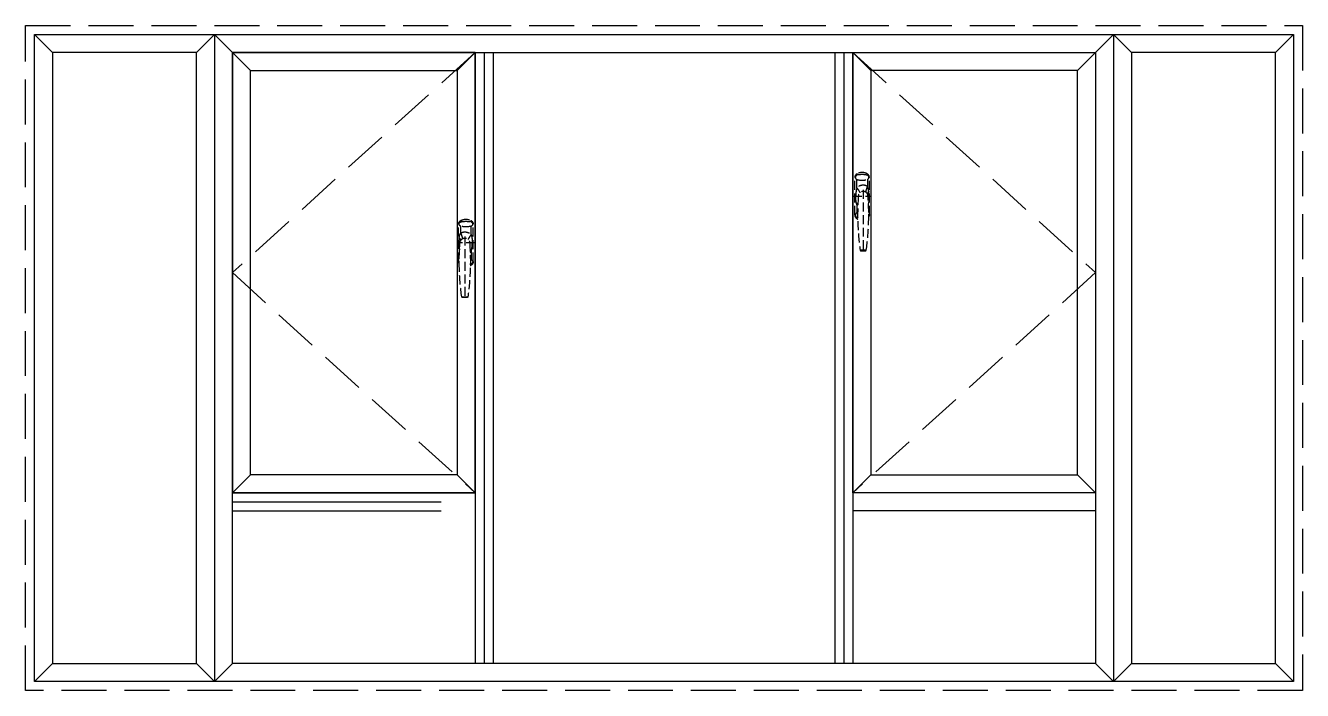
# Model space of a CAD drawing. Header units: millimetres. Extents: x 0 to 3550, y 0 to 1850.
import ezdxf

# ---------------------------------------------------------------- set-up
doc = ezdxf.new("R2010")
doc.units = ezdxf.units.MM
doc.linetypes.add('DASH', pattern=[0.35, 0.25, -0.1])
for name, color, linetype in [('Sunac_Gridline_Glass', 134, 'Continuous'), ('Sunac_Hardware', 13, 'Continuous'), ('Sunac_Refline', 1, 'Continuous'), ('Sunac_Wall', 2, 'DASH')]:
    doc.layers.add(name, color=color, linetype=linetype)

# ---------------------------------------------------------------- blocks, each defined once
blk = doc.blocks.new('zs')
at = {"layer": 'Sunac_Hardware', "linetype": 'DASH', "ltscale": 100}
for p, q in [((-44.5, -52), (-44.5, 52)), ((-38.8, 23.2), (-38.8, 46.6)), ((-9.7, 46.6), (-9.7, 27.5)), ((-4, -52), (-4, 52)), ((-50, 0), (0, 0)), ((-21.2, 17.6), (-21.2, -151.5)), ((-21.2, 4.5), (-21.2, -6.9)), ((-38.8, -23.2), (-38.8, -46.6)), ((-12.8, -150.2), (-29.7, -150.2)), ((-28.2, -151.5), (-14.3, -151.5))]:
    blk.add_line(p, q, dxfattribs=at)
for centre, radius, start, end in [((-32.5, 52), 12, 117.2796, 180), ((-37, 52.5), 6.15, 103.4197, 256.5803), ((-24.2, -0.9), 61.1, 76.5803, 103.4197), ((-24.2, 105.9), 61.1, 256.5803, 283.4197), ((-24.2, 36), 30, 62.7204, 117.2796), ((-16, 52), 12, 0, 62.7204), ((-11.5, 52.5), 6.15, 283.4197, 76.5803), ((674.3, -51.1), 710.9, 175.7976, 188.0138), ((-21.2, 0), 13.5, 4.2024, 175.7976), ((-716.7, -51.1), 710.9, 351.9862, 4.2024), ((-32.5, -52), 12, 180, 242.7204), ((-37, -52.5), 6.15, 103.4197, 256.5803), ((-24.2, -105.9), 61.1, 101.671, 103.4197), ((-24.2, 0.9), 61.1, 256.5803, 258.3531), ((-24.2, -36), 30, 242.7204, 245.8599), ((-11.5, -52.5), 6.15, 335.9077, 23.8655), ((-16, -52), 12, 327.1977, 0), ((-28.2, -150), 1.5, 188.0138, 270), ((-14.3, -150), 1.5, 270, 351.9862)]:
    blk.add_arc(centre, radius, start, end, dxfattribs=at)
for points in [[(-44.5, 52), (-44.4, 52.2), (-44.1, 52.4), (-43.7, 52.6), (-43.1, 52.8)], [(-38, 62.7), (-38, 62.5), (-38, 62.1), (-37.8, 61.6), (-37.5, 60.8), (-37.4, 60.4)], [(-37.4, 60.4), (-37.2, 59.9), (-36.7, 58.9)], [(-11.1, 60.4), (-11.3, 59.9), (-11.8, 58.9)], [(-10.5, 62.7), (-10.4, 62.5), (-10.5, 62.1), (-10.7, 61.6), (-11, 60.8), (-11.1, 60.4)], [(-4, 52), (-4.1, 52.2), (-4.3, 52.4), (-4.8, 52.6), (-5.4, 52.8)], [(-38.8, 23.2), (-39.4, 21.4), (-39.9, 19.5), (-40.4, 17.4), (-40.8, 15.3), (-41.1, 13.1), (-41.4, 10.8), (-41.6, 8.6), (-41.8, 6.4), (-41.9, 4.2), (-42, 2.1), (-42, 0)], [(-38.8, -23.2), (-39.4, -21.4), (-39.9, -19.5), (-40.4, -17.4), (-40.8, -15.3), (-41.1, -13.1), (-41.4, -10.8), (-41.6, -8.6), (-41.8, -6.4), (-41.9, -4.2), (-42, -2.1), (-42, 0)], [(-9.7, 27.5), (-11.7, 28.6), (-13.7, 29.4), (-15.8, 30), (-18, 30.5), (-20.1, 30.7), (-22.3, 30.7), (-24.5, 30.5), (-26.7, 30.1), (-28.9, 29.5), (-31, 28.6), (-33.1, 27.6), (-35.1, 26.3), (-37, 24.8), (-38.8, 23.2)], [(-38.8, 23.2), (-36.9, 20.5), (-35.1, 18), (-33.5, 15.6), (-32.2, 13.4), (-31.1, 11.5), (-30.4, 9.9)], [(-9.7, 27.5), (-11, 24.3), (-12.1, 21.2), (-13.1, 18.3), (-13.8, 15.7), (-14.3, 13.5), (-14.5, 11.7)], [(-5.7, 13.8), (-6, 15.8), (-6.3, 17.7), (-6.6, 19.4), (-7, 21.1), (-7.5, 22.6), (-8, 24), (-8.5, 25.3), (-9.1, 26.4), (-9.7, 27.5)], [(-5.7, 13.8), (-7.3, 11.9), (-8.4, 10.1), (-9, 8.4), (-9.2, 6.8), (-8.9, 5.4)], [(-4.9, 0), (-4.9, 1.9), (-5, 4), (-5.1, 6.2), (-5.2, 8.6), (-5.4, 11.1), (-5.7, 13.8)], [(-4.9, 0), (-4.9, -1.9), (-5, -4), (-5.1, -6.2), (-5.2, -8.6), (-5.4, -11.1), (-5.7, -13.8)], [(-44.5, -52), (-44.4, -52.2), (-44.1, -52.4), (-43.7, -52.6), (-43.1, -52.8)], [(-38, -62.7), (-38, -62.5), (-38, -62.1), (-37.8, -61.6), (-37.5, -60.8), (-37.4, -60.4)], [(-37.4, -60.4), (-37.2, -59.9), (-36.7, -58.9)], [(-4, -52), (-4.1, -52.2), (-4.3, -52.4), (-4.8, -52.6), (-5.4, -52.8)]]:
    blk.add_spline(points, degree=3, dxfattribs=at)
for points, knots in [([(-38.8, -23.2), (-38.2, -22.3), (-37.2, -21), (-36.2, -19.6), (-35.9, -19.2)], [0, 0, 0, 0, 2.20078, 3.297346, 3.297346, 3.297346, 3.297346]), ([(-36.2, -25.6), (-36.5, -25.3), (-37.4, -24.6), (-38.2, -23.7), (-38.8, -23.2)], [18.819968, 18.819968, 18.819968, 18.819968, 19.570774, 21.20105, 21.20105, 21.20105, 21.20105]), ([(-5.7, -13.8), (-5.8, -14.5), (-5.9, -15.8), (-6.2, -17.6), (-6.5, -18.7), (-6.6, -19.2)], [0, 0, 0, 0, 1.320348, 2.58877, 3.659728, 3.659728, 3.659728, 3.659728])]:
    blk.add_open_spline(points, degree=3, knots=knots, dxfattribs=at)
blk.add_open_spline([(-5.7, -13.8), (-6.1, -13.3), (-6.5, -12.9), (-6.9, -12.4)], degree=3, dxfattribs=at)

msp = doc.modelspace()

# ---------------------------------------------------------------- linework, layer by layer
at = {"layer": 'Sunac_Gridline_Glass', "lineweight": -3}
for p, q in [((75, 1775), (25, 1825)), ((475, 1775), (525, 1825)), ((575, 1775), (525, 1825)), ((625, 1725), (525, 1825)), ((2975, 1775), (3025, 1825)), ((3075, 1775), (3025, 1825)), ((3475, 1775), (3525, 1825)), ((3025, 1775), (3025, 75)), ((1250, 1775), (1200, 1725)), ((1250, 1775), (1250, 75)), ((1300, 1775), (1300, 75)), ((2250, 1775), (2250, 75)), ((2300, 1775), (2300, 75)), ((2300, 1775), (2350, 1725)), ((2925, 1725), (2975, 1775)), ((2975, 1775), (2975, 75)), ((625, 600), (575, 550)), ((1250, 550), (1200, 600)), ((2300, 550), (2350, 600)), ((2925, 600), (2975, 550)), ((1250, 550), (575, 550)), ((575, 500), (1155.6, 500)), ((2975, 500), (2300, 500)), ((75, 75), (25, 25)), ((475, 75), (525, 25)), ((575, 75), (525, 25)), ((2975, 75), (3025, 25)), ((3075, 75), (3025, 25)), ((3475, 75), (3525, 25))]:
    msp.add_line(p, q, dxfattribs=at)
for points in [[(25, 1825), (3525, 1825), (3525, 25), (25, 25)], [(75, 75), (475, 75), (475, 1775), (75, 1775)], [(575, 1775), (2975, 1775), (2975, 75), (575, 75)], [(625, 1725), (1200, 1725), (1200, 600), (625, 600)], [(2925, 1725), (2350, 1725), (2350, 600), (2925, 600)]]:
    msp.add_lwpolyline(points, close=True, dxfattribs=at)
msp.add_lwpolyline([(525, 1825), (525, 25)], dxfattribs=at)
at = {"layer": 'Sunac_Gridline_Glass'}
msp.add_lwpolyline([(3025, 1825), (3025, 25)], dxfattribs=at)
at = {"layer": 'Sunac_Gridline_Glass', "linetype": 'DASH', "ltscale": 500}
for points in [[(1250, 1775), (575, 1162.5), (1250, 550)], [(2300, 1775), (2975, 1162.5), (2300, 550)]]:
    msp.add_lwpolyline(points, dxfattribs=at)
at = {"layer": 'Sunac_Gridline_Glass'}
for points in [[(1250, 1775), (575, 1775), (575, 550), (1250, 550)], [(2300, 1775), (2975, 1775), (2975, 550), (2300, 550)], [(3075, 75), (3475, 75), (3475, 1775), (3075, 1775)]]:
    msp.add_lwpolyline(points, close=True, dxfattribs=at)
at = {"layer": 'Sunac_Refline', "color": 1}
for p, q in [((1275, 1775), (1275, 75)), ((2275, 1775), (2275, 75)), ((575, 525), (1155.6, 525))]:
    msp.add_line(p, q, dxfattribs=at)
at = {"layer": 'Sunac_Wall', "lineweight": -3, "ltscale": 500}
msp.add_lwpolyline([(0, 1850), (3550, 1850), (3550, 0), (0, 0)], close=True, dxfattribs=at)

# ---------------------------------------------------------------- block references
at = {"layer": 'Sunac_Gridline_Glass'}
msp.add_blockref('zs', (2350, 1375), dxfattribs=at)
at = {"layer": 'Sunac_Gridline_Glass', "extrusion": (0, 0, -1), "zscale": -1}
msp.add_blockref('zs', (-1200, 1245.1), dxfattribs=at)

doc.saveas('drawing.dxf')
